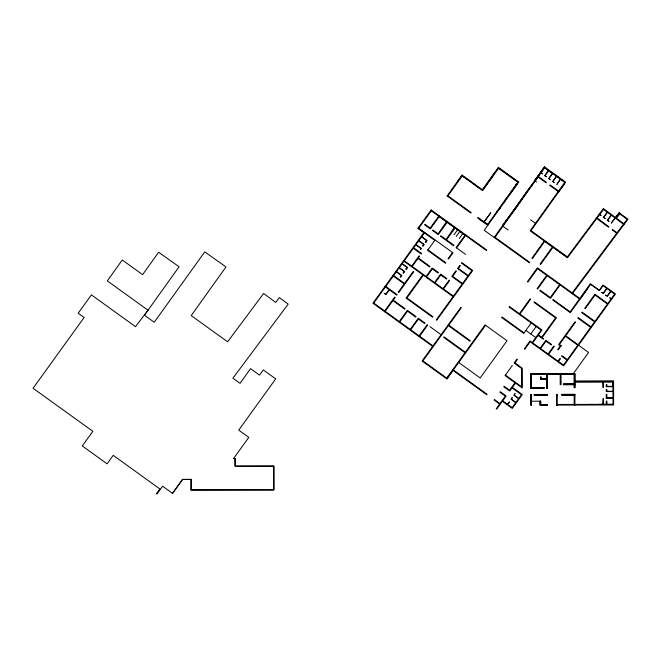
<?xml version="1.0" encoding="UTF-8"?>
<svg xmlns="http://www.w3.org/2000/svg" width="661" height="661" viewBox="0 0 661 661"><rect width="100%" height="100%" fill="white"/><g stroke="black" fill="none" stroke-linecap="round" stroke-linejoin="round"><path stroke-width="0.99" d="M612.97 385.33L612.962 381.777L574.88 381.86L612.995 381.86M446.853 221.278L438.111 233.787L432.823 229.962M494.511 236.935L529.75 262.334L529.395 262.83L484.232 230.284L518.745 182.006L517.894 182.006L498.534 168.191C493.511 174.529 488.339 181.122 484.29 188.121L483.794 187.765L482.522 190.591L462.179 175.925L462.039 175.066L482.381 189.732L482.522 190.591L498.534 168.191L498.394 167.34L482.381 189.732M556.562 396.575L557.173 395.245L556.554 394.435L557.165 394.435L557.19 405.086M497.518 211.694L497.022 211.338L500.253 207.876L502.236 204.042L505.475 200.564L504.979 200.209L511.705 191.855L516.15 184.576L517.026 184.402L517.894 182.006M432.277 347.017L432.649 346.389M516.125 207.752L528.643 189.195L538.087 177.041M493.205 175.586L485.852 185.931L485.356 185.576M447.092 195.97L447.943 195.83L471.252 212.627L470.764 213.032L447.092 195.97L462.039 175.066M447.943 195.83L462.179 175.925C467.74 179.354 473.202 183.056 478.118 187.41M480.208 219.08L479.828 219.609L488.165 224.773L477.944 217.452M483.992 221.749L490.826 212.726L484.24 221.931M487.653 224.451L517.894 182.147L498.534 168.191M494.155 237.439L544.524 166.977L565.634 182.188L530.99 230.656L567.361 256.873L603.402 208.579L603.526 209.43L567.526 257.674L530.13 230.796L564.783 182.329L556.19 175.388L548.39 170.513L544.524 166.977L534.716 180.701M495.006 237.291L544.664 167.828L544.664 166.977L534.443 181.081L535.195 181.081M548.39 170.513L544.656 175.743L546.68 176.677M548.638 170.695L545.077 175.669L546.597 176.768M552.356 173.38L548.622 178.602L550.241 179.767L549.051 178.528L552.604 173.554M556.331 176.239L552.596 181.461L554.224 182.643L553.017 181.395L556.579 176.421M560.297 179.098L556.81 184.502L560.553 179.28M544.763 241.339L532.419 258.6L531.923 258.244L544.259 240.984L567.526 257.674M557.124 282.817L557.479 282.321M579.953 299.276L590.637 284.337L599.378 290.642L602.956 285.676L614.614 294.087L611.218 298.797L609.731 297.723L611.037 299.045L607.814 303.523L594.917 294.219L584.721 308.365L585.216 308.72L595.049 295.07L607.459 304.019L594.941 321.386L582.035 312.083L581.68 312.579L594.578 321.882L591 326.848L578.102 317.544L577.739 318.04L590.645 327.344L578.127 344.712L565.717 335.771L575.557 322.122L575.062 321.767L558.603 344.596L560.338 345.843L557.661 349.57L558.157 349.925L561.181 345.728M172.513 493.362L182.527 479.465L191.095 479.407L191.12 489.875L273.811 489.875L273.811 466.162L235.101 466.162L235.101 458.519L233.573 458.519L248.8 437.384L238.745 430.137L275.703 378.86L263.293 369.92L259.542 375.134L250.552 368.648L240.05 383.339L232.903 378.183L288.179 304.126L279.339 297.582L275.711 302.432L263.632 293.492L227.591 341.795L191.219 315.578L225.979 266.953L204.761 251.891L154.236 322.246L144.462 315.198L179.09 266.771L158.623 252.254L142.619 274.654L122.268 259.988L107.33 280.892L148.023 310.224L135.505 326.674L91.4 294.889L78.18 313.182L84.129 317.487L33.05 388.271L92.846 431.286L82.303 445.935L107.074 463.84L113.229 455.346L159.855 488.95L156.459 493.668L156.954 494.023L162.589 486.207L172.513 493.362L182.527 479.407L191.12 479.407L191.12 490.247M502.856 226.318L502.36 225.963L527.09 191.5M564.601 183.634L559.049 191.401L550.101 184.948L549.745 185.444L558.694 191.897M427.973 249.833L445.853 262.756L445.489 263.252L427.617 250.329L434.773 240.397L423.891 232.565L372.92 303.201L433.145 346.744M373.415 303.564L424.75 232.432M389.106 289.634L385.884 294.104L384.215 293.277L385.95 294.533L389.354 289.815M405.862 269.002L407.151 267.209M406.399 269.308L407.647 267.573L402.219 263.64M425.874 242.281L427.13 240.546L421.71 236.63M465.906 235.01L456.594 247.9M552.48 246.9L540.078 264.111L540.574 264.466L552.976 247.255M546.721 275.323L537.062 288.708L537.567 289.072L547.217 275.678M519.414 313.702L530.139 298.813L530.634 299.169L519.91 314.058M531.213 322.965L523.702 333.384L501.616 317.47L501.972 316.974L524.057 332.888M559.619 284.618L550.324 297.516L540.153 290.179L539.797 290.675L550.464 298.367L560.115 284.974M530.808 333.987L536.17 326.542M512.349 365.45L505.045 375.588L514.977 382.744L509.606 390.18L504.153 386.247L503.789 386.743L509.747 391.039L515.473 383.099L522.281 388.007L522.24 368.268L514.985 362.839L517.381 359.518L516.885 359.163L514.142 362.972L521.628 368.574L521.669 386.809L505.409 375.093M524.289 348.892L530.015 340.952L532.196 342.522L541.136 330.12L509.127 307.043L509.482 306.547L541.987 329.979L538.418 334.937L543.623 338.696L543.268 339.192L538.054 335.441L532.692 342.885L540.136 348.248L545.862 340.308L551.563 344.422L551.208 344.918L545.994 341.159L540.632 348.603L548.076 353.974L553.802 346.034L554.298 346.389L548.572 354.329L558 361.121L559.966 358.394L560.462 358.749L558.495 361.484L563.461 365.062L567.039 360.096L561.577 356.163L561.933 355.668L567.394 359.601L577.772 345.207L565.362 336.267L559.462 344.455L561.296 345.777M524.784 349.248L530.155 341.803L563.602 365.913L615.474 293.947L603.063 285.007L599.312 290.212M541.64 337.267L555.587 317.908L534.005 302.35L534.361 301.854L556.446 317.776L542.136 337.622M587.108 289.353L570.303 312.67L552.703 299.978L553.059 299.483L570.212 311.852L579.457 298.921L537.525 268.688L527.875 282.082L527.379 281.726L537.385 267.837L579.813 298.425L590.314 283.734L599.56 290.394M606.674 288.361L603.278 293.079L601.609 292.253L603.344 293.501L606.922 288.543M610.648 291.22L607.252 295.938L605.583 295.112L607.319 296.368L610.896 291.402M573.343 373.597L588.571 352.47L578.648 345.315M423.891 232.565L417.942 228.268L431.17 209.975L486.752 250.032L486.397 250.536L438.755 216.188M418.801 228.128L431.666 210.33M439.111 215.693L430.179 228.053L424.973 224.286M439.276 216.511L430.319 228.904L424.618 224.781M421.544 253.56L421.222 254.014L413.29 248.28M447.208 222.245L438.251 234.638L432.459 230.458M384.669 310.943L394.691 297.078L395.187 297.433L384.809 311.802M455.14 227.979L446.539 239.877L453.975 245.256L453.62 245.752L440.482 236.25M422.825 274.869L406.061 298.061L432.525 317.206L432.889 316.71L406.912 297.929L423.321 275.232M454.024 234.746L457.619 229.772M456.264 236.349L459.849 231.383M459.238 238.497L462.824 233.54M398.938 322.014L407.374 310.34L416.05 316.611L415.695 317.106L407.515 311.191L399.789 321.874M452.512 252.502L448.042 258.682L448.538 259.038L453.008 252.857L418.306 227.772M410.2 329.401L418.281 318.222L424.973 323.064L424.618 323.56L418.421 319.081L410.341 330.26M419.124 335.854L427.204 324.675L427.7 325.038L419.264 336.713M429.947 326.625L441.085 334.714M458.726 362.484L480.192 377.96L507.02 340.737L485.034 324.89L465.361 352.263L444.06 336.862L443.705 337.358L464.997 352.759L446.704 378.067L422.924 360.881L448.389 325.658L469.938 341.233L470.293 340.737L448.753 325.162L461.304 307.795L460.808 307.431L422.073 361.013L446.836 378.927L485.604 325.303M446.836 378.927L453.355 369.929L453 370.424L486.719 394.733L487.083 394.237L452.851 369.565M534.675 180.668L544.614 167.051M605.063 218.568L603.799 217.246L607.459 212.346M607.211 212.164L603.369 217.312L605.104 218.593M611.144 215.073L607.302 220.22L609.078 221.534L607.732 220.163L611.392 215.255M619.349 212.842L611.235 223.137L619.101 212.66L627.95 219.212L572.302 293.757M616.465 218.279L619.737 213.891L627.115 219.353L623.819 223.765M571.806 293.401L616.688 233.259L612.243 229.97L612.615 229.474L617.052 232.763L623.455 224.186L603.526 209.43M502.36 225.963L516.547 207.166M542.441 173.769L540.929 173.058M613.573 381.86L613.573 381.157L574.88 381.248L613.573 381.157L613.623 404.962L556.579 405.086L557.19 404.474L574.318 404.433L574.318 396.55M462.179 175.925L460.585 177.098L460.139 178.776L458.362 180.205L457.429 182.56L456.933 182.205M612.962 381.777L613.011 404.35L597.156 404.383M553.546 374.242L574.285 374.242L574.285 387.668L574.896 387.668L574.863 373.597L530.816 373.696L530.849 388.379L544.003 388.346L544.003 387.734L531.461 387.759L531.427 374.3L560.181 374.242L560.206 384.636L560.817 384.636L560.768 373.63M546.754 388.338L546.754 374.266L546.754 388.338L547.366 388.338L547.333 374.266L560.181 374.242M560.792 374.242L574.252 374.209M540.615 378.869L546.738 378.86L540.921 378.869L540.921 377.034L540.615 379.174L546.738 379.166L540.615 379.166L540.615 377.034M563.461 384.024L574.888 384.024L574.888 384.636L563.461 384.636L563.461 384.024L574.277 384M563.461 384.636L574.277 384.611M606.856 386.371L612.978 386.363M612.978 386.668L606.244 386.685L606.244 384.545L606.856 384.537L606.856 386.685M606.864 391.271L612.987 391.254M612.987 391.56L606.253 391.576L606.253 389.436L606.864 389.436L606.864 391.576M606.881 397.691L612.995 397.682M613.003 398.294L606.269 398.302L606.261 394.328L606.872 394.328L606.881 398.302M531.485 401.219L540.665 401.202L540.673 404.507L547.399 404.491L547.399 405.119L540.062 405.119L540.054 401.202L540.665 401.202L540.673 405.119M613.011 404.35L574.93 404.433L574.913 394.394L561.759 394.402L561.759 395.038L574.913 395.038L574.913 394.402L561.759 394.427L561.759 395.038L574.302 395.014L574.318 394.402L574.318 404.433M233.573 458.519L235.101 458.511L235.118 466.162L273.811 466.079L273.861 489.875L191.12 490.057M528.643 189.195L529.395 189.195M511.705 191.855L510.953 191.855L516.15 185.634L516.15 184.576M547.333 374.266L547.366 388.338M530.849 387.776L544.003 387.759M530.866 394.493L531.494 394.493L531.494 405.135L530.882 405.143L530.866 394.493L530.866 405.135L531.494 405.135L531.494 394.493M540.673 404.491L547.399 404.491L547.399 405.102L540.054 405.119L540.054 401.202M574.318 405.044L574.93 405.044M589.166 404.4L594.032 404.425M430.782 210.512L465.055 235.151L456.098 247.545L465.518 254.353M452.017 189.079L452.521 189.443M417.942 228.268L424.403 232.912M544.664 167.828L564.783 182.329M541.111 172.81L542.491 173.81M538.442 176.545L546.383 182.262L546.027 182.758L537.591 176.677M535.559 181.312L536.608 182.064M498.394 167.34L518.745 182.006M530.51 219.758L535.468 223.335M502.947 226.285L508.111 230.003M477.705 218.031L487.793 225.302M525.842 330.409L535.774 337.564M404.284 260.731L411.729 266.094L419.115 255.881L419.611 256.245L418.322 258.021L429.981 266.433L429.625 266.928L417.959 258.517L412.224 266.449L426.122 276.472L432.22 268.044L438.417 272.514L438.061 273.01L432.352 268.895L426.618 276.827L434.558 282.553L440.656 274.117L446.861 278.595L446.497 279.091L440.788 274.976L435.054 282.908L442.994 288.626L449.092 280.198L449.587 280.561L443.49 288.989L453.421 296.145L462.196 283.99L451.777 276.48L455.9 270.779L456.396 271.142L452.636 276.348L462.551 283.495L467.922 276.05L457.511 268.548L459.841 265.325L460.337 265.689L458.37 268.416L468.277 275.554L471.855 270.589L461.452 263.095L461.816 262.599L472.731 270.473L436.739 320.246L436.243 319.891L453.058 296.64L403.433 260.864M392.758 275.678L404.193 283.941L398.277 292.121L398.773 292.476L413.786 271.721L413.29 271.365L404.549 283.445L393.609 275.538M384.892 286.593L396.798 295.203L397.162 294.707L385.743 286.453M512.374 387.396L522.297 394.551L512.283 408.448L502.36 401.293M512.011 387.891L521.446 394.691L518.761 398.409L514.291 395.195L515.117 393.526L513.87 395.261L518.579 398.657L515.902 402.384L511.432 399.161L512.258 397.492L511.003 399.227L515.72 402.632L512.143 407.589L507.681 404.375L509.466 401.888L507.425 404.193L502.715 400.797M426.171 216.882L426.667 217.238M440.837 235.754L446.043 239.522L454.644 226.897M421.536 236.878L426.452 240.43L425.378 241.918L425.882 242.281M418.843 240.596L424.271 244.512L423.015 246.247L422.519 245.892L423.594 244.405L418.669 240.844M415.976 244.562L421.404 248.486L420.693 249.478L420.198 249.114L420.735 248.371L415.802 244.81M413.646 247.784L421.544 253.485M402.037 263.888L406.978 267.457M405.904 268.944L406.399 269.308M399.343 267.606L404.788 271.539L403.541 273.274L403.045 272.919L404.111 271.431L399.17 267.854M396.476 271.572L401.929 275.513L400.673 277.248L400.178 276.885L401.252 275.397L396.303 271.82M393.245 300.127L405.143 308.728L404.788 309.224L392.89 300.623M373.771 303.069L433.5 346.248M603.361 208.554L624.315 224.054M599.866 214.338L601.122 215.651L599.172 214.205M596.627 217.651L608.921 226.748L608.558 227.235L596.263 218.138M500.047 207.108L500.253 207.876M431.17 209.975L431.311 210.826M606.897 404.367L606.889 401.053L606.277 401.062L606.286 404.367M603.179 381.794L603.187 387.61L602.873 381.794M603.229 404.375L603.212 398.558L602.923 404.375M556.554 394.435L556.579 405.086M574.285 373.597L574.285 387.668L574.863 387.668L574.863 373.597L560.768 373.597L560.768 384.636M544.003 387.776L544.003 388.346L530.816 388.379L530.816 373.696L531.461 373.696L531.461 388.379M540.921 377.034L540.921 378.869M494.527 399.608L494.164 400.103L499.625 404.036L496.229 408.746L496.725 409.109L506.169 395.997L500.212 391.709L499.856 392.204L505.318 396.137L499.98 403.541L494.527 399.608M547.382 394.46L534.228 394.485L534.228 395.071L547.382 395.071L547.382 394.485L534.228 394.485L534.228 395.096L547.382 395.071L547.374 394.46"/></g></svg>
